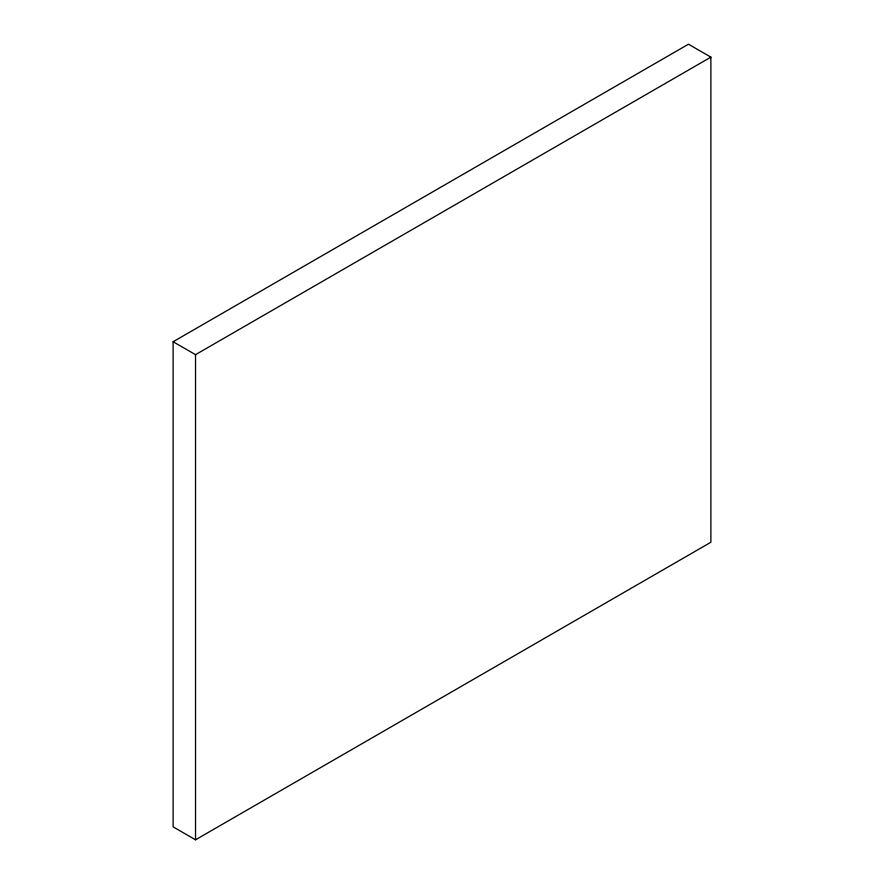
<?xml version="1.0" encoding="UTF-8"?>
<svg xmlns="http://www.w3.org/2000/svg" width="884" height="884" viewBox="0 0 884 884"><rect width="100%" height="100%" fill="white"/><g stroke="black" fill="none" stroke-linecap="round" stroke-linejoin="round"><path stroke-width="1.33" d="M173.12 341.743L688.47 44.2L710.88 57.14L710.88 542.257L195.53 839.8L173.12 826.86L173.12 341.743L195.53 354.672L710.88 57.14M195.53 354.672L195.53 839.8"/></g></svg>
